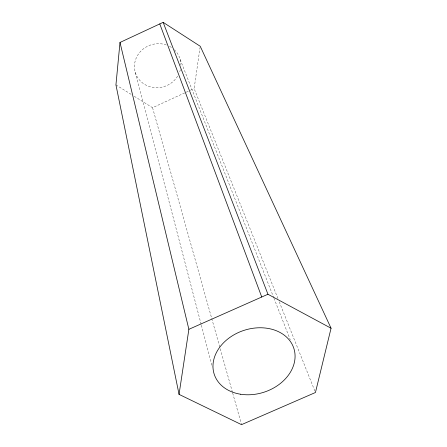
<?xml version="1.0" encoding="UTF-8"?>
<svg xmlns="http://www.w3.org/2000/svg" width="447" height="447" viewBox="0 0 447 447"><rect width="100%" height="100%" fill="white"/><g stroke="black" fill="none" stroke-linecap="round" stroke-linejoin="round"><path stroke-width="0.34" stroke-dasharray="2.23 1.68" d="M277.939 298.535L194.132 88.562L200.032 47.628M134.245 96.295L152.55 107.699L189.724 90.59M190.349 90.305L194.132 88.562M115.941 84.896L131.882 94.825M279.235 301.775L314.928 391.209M180.18 59.473L273.704 297.579M273.955 298.227L290.265 339.748M152.55 107.699L220.047 348.096M220.237 348.772L232.49 392.416M232.68 393.092L241.536 424.65M135.285 72.403L201.206 324.561M201.379 325.237L212.308 367.037M174.296 49.723A23.367 21.869 -18 0 1 180.884 65.139M180.342 69.587A23.367 21.869 -18 0 1 179.141 73.258M177.649 76.152A23.367 21.869 -18 0 1 146.817 85.545A23.367 21.869 -18 0 1 136.614 57.155A23.367 21.869 -18 0 1 166.452 44.996M169.502 46.32A23.367 21.869 -18 0 1 172.296 48.064"/><path stroke-width="0.67" d="M119.992 42.459L115.941 84.896L179.046 394.377L241.536 424.65L315.448 392.505L331.059 328.227L200.228 46.264L163.161 22.35L119.992 42.459L188.874 329.316L179.046 394.377M188.874 329.316L267.949 294.26L331.059 328.227M163.161 22.35L267.949 294.26M159.78 23.926L261.741 297.015M240.559 394.226A41.862 32.497 -18.1 0 0 294.344 350.13A41.862 32.497 -18.1 0 0 227.165 339.491A41.862 32.497 -18.1 0 0 240.559 394.226"/></g></svg>
